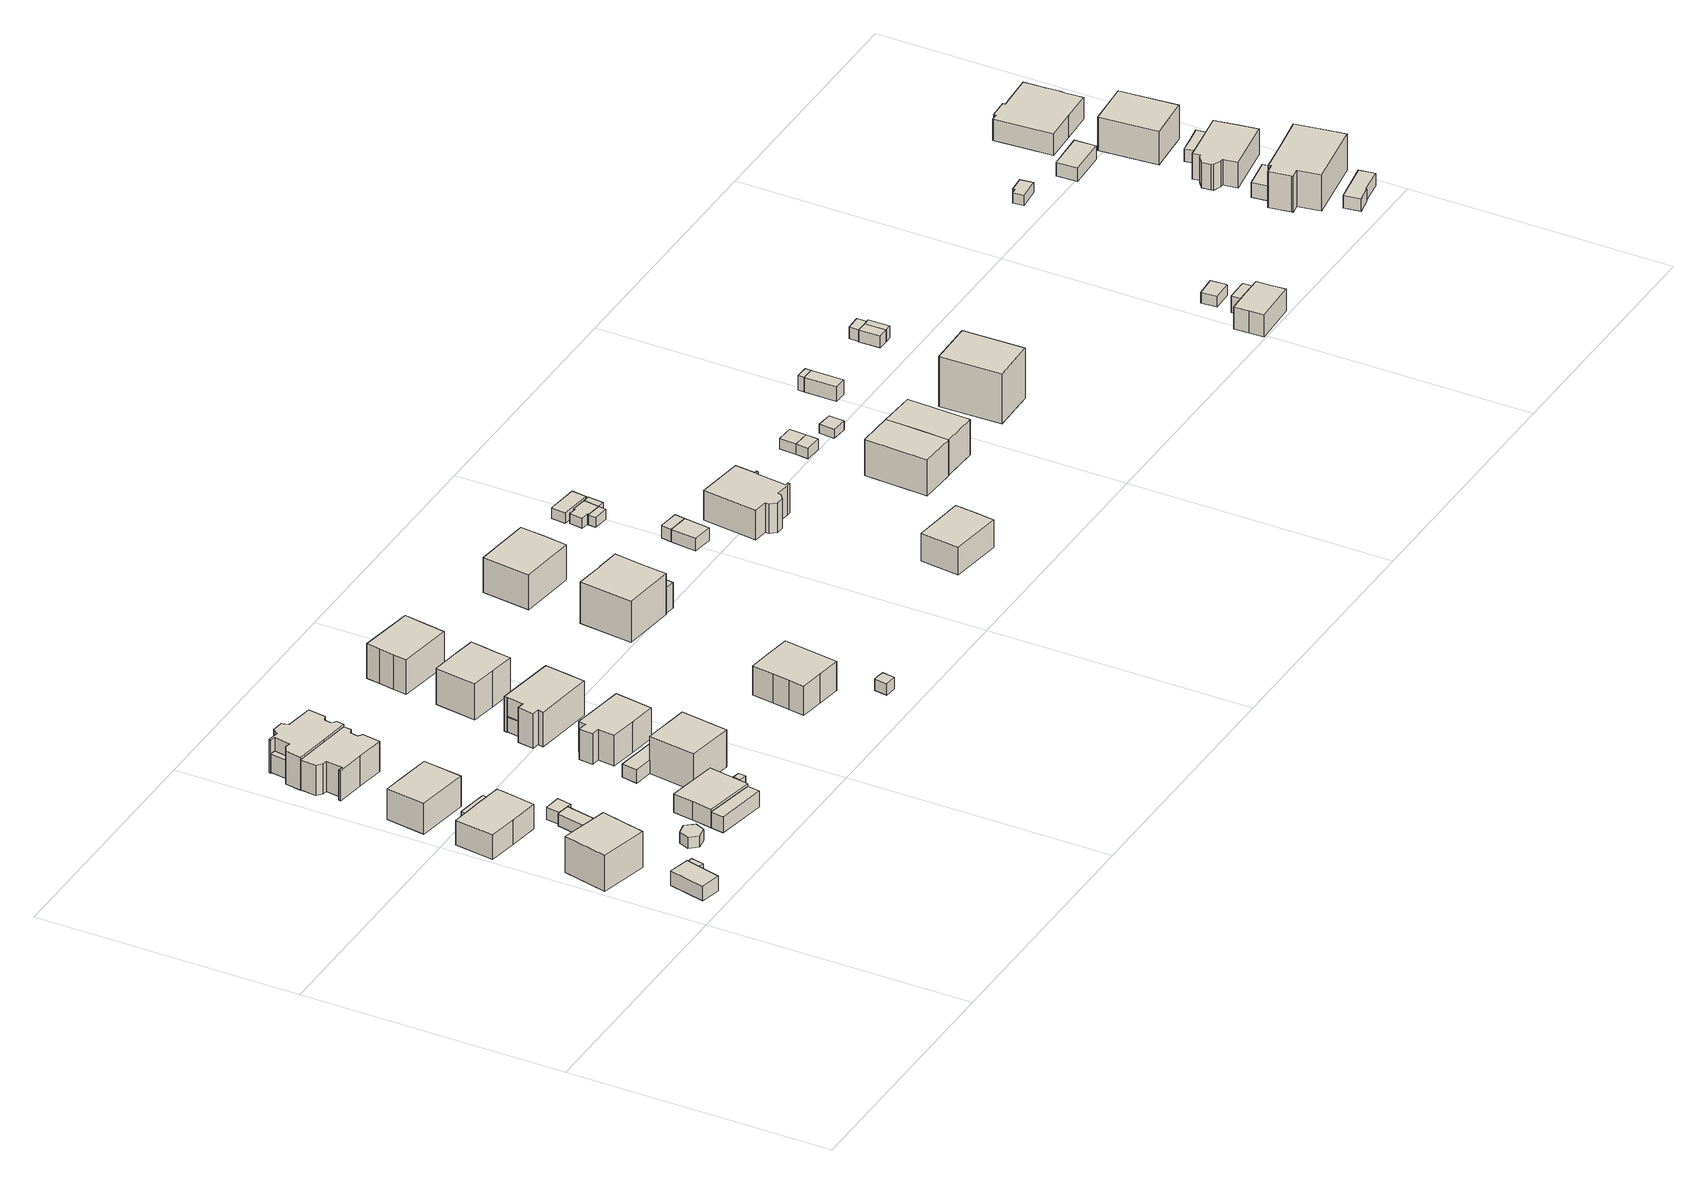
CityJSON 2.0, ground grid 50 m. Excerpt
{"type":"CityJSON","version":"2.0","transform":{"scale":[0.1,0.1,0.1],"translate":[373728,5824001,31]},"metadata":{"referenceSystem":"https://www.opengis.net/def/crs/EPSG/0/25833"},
"CityObjects":{
"building1":{"type":"Building","attributes":{"Gemeindeschluessel":"11000005","BezugspunktDach":"2200","function":"31001_2463","measuredHeight":2.89,"storeysAboveGround":1},"address":[{"country":"Germany","locality":"Berlin","thoroughfareNumber":"20 (1)","thoroughfareName":"Albrechtshofer Weg"}],"geometry":[{"type":"Solid","lod":"1","boundaries":[[[[0,1,2,3,4]],[[5,6,7,8,9]],[[5,9,4,3]],[[6,5,3,2]],[[7,6,2,1]],[[8,7,1,0]],[[9,8,0,4]]]]}]},
"building2":{"type":"Building","attributes":{"Gemeindeschluessel":"11000005","BezugspunktDach":"2200","function":"31001_1010","measuredHeight":8.36,"storeysAboveGround":1},"address":[{"country":"Germany","locality":"Berlin","thoroughfareNumber":"20A","thoroughfareName":"Albrechtshofer Weg"}],"geometry":[{"type":"Solid","lod":"1","boundaries":[[[[10,11,12,13,14]],[[15,16,17,18,19]],[[15,19,14,13]],[[16,15,13,12]],[[17,16,12,11]],[[18,17,11,10]],[[19,18,10,14]]]]}]},
"building3":{"type":"Building","attributes":{"Gemeindeschluessel":"11000005","BezugspunktDach":"2200","function":"31001_1000","measuredHeight":1.87,"storeysAboveGround":1},"address":[{"country":"Germany","locality":"Berlin","thoroughfareNumber":"13A (1)","thoroughfareName":"Luchweg"}],"geometry":[{"type":"Solid","lod":"1","boundaries":[[[[20,21,22,23]],[[24,25,26,27]],[[24,27,23,22]],[[25,24,22,21]],[[26,25,21,20]],[[27,26,20,23]]]]}]},
"building4":{"type":"Building","attributes":{"Gemeindeschluessel":"11000005","BezugspunktDach":"2200","function":"31001_1010","measuredHeight":6.49,"storeysAboveGround":1},"address":[{"country":"Germany","locality":"Berlin","thoroughfareNumber":"15A","thoroughfareName":"Luchweg"}],"geometry":[{"type":"Solid","lod":"1","boundaries":[[[[28,29,30,31,32,33,34,35,36]],[[37,38,39,40,41,42,43,44,45]],[[37,45,36,35]],[[38,37,35,34]],[[39,38,34,33]],[[40,39,33,32]],[[41,40,32,31]],[[42,41,31,30]],[[43,42,30,29]],[[44,43,29,28]],[[45,44,28,36]]]]}]},
"building5":{"type":"Building","attributes":{"Gemeindeschluessel":"11000005","BezugspunktDach":"2200","function":"51009_1611","measuredHeight":2.38,"storeysAboveGround":0},"address":[{"country":"Germany","locality":"Berlin"}],"geometry":[{"type":"Solid","lod":"1","boundaries":[[[[46,47,48,49,50]],[[51,52,53,54,55]],[[51,55,50,49]],[[52,51,49,48]],[[53,52,48,47]],[[54,53,47,46]],[[55,54,46,50]]]]}]},
"building6":{"type":"Building","attributes":{"Gemeindeschluessel":"11000005","BezugspunktDach":"2200","function":"31001_1000","measuredHeight":2.22,"storeysAboveGround":1},"address":[{"country":"Germany","locality":"Berlin","thoroughfareNumber":"13 (1)","thoroughfareName":"Luchweg"}],"geometry":[{"type":"Solid","lod":"1","boundaries":[[[[56,57,58,59,60,61]],[[62,63,64,65,66,67]],[[62,67,61,60]],[[63,62,60,59]],[[64,63,59,58]],[[65,64,58,57]],[[66,65,57,56]],[[67,66,56,61]]]]}]},
"building7":{"type":"Building","attributes":{"Gemeindeschluessel":"11000005","BezugspunktDach":"2200","function":"31001_1010","measuredHeight":8.93,"storeysAboveGround":1},"address":[{"country":"Germany","locality":"Berlin","thoroughfareNumber":"15B","thoroughfareName":"Luchweg"}],"geometry":[{"type":"Solid","lod":"1","boundaries":[[[[68,69,70,71,72]],[[73,74,75,76,77]],[[73,77,72,71]],[[74,73,71,70]],[[75,74,70,69]],[[76,75,69,68]],[[77,76,68,72]]]]}]},
"building8":{"type":"Building","attributes":{"Gemeindeschluessel":"11000005","BezugspunktDach":"2200","function":"31001_2463","measuredHeight":2.4,"storeysAboveGround":1},"address":[{"country":"Germany","locality":"Berlin","thoroughfareNumber":"15A (1)","thoroughfareName":"Luchweg"}],"geometry":[{"type":"Solid","lod":"1","boundaries":[[[[78,79,80,81]],[[82,83,40,38]],[[82,38,81,80]],[[83,82,80,79]],[[40,83,79,78]],[[38,40,78,81]]]]}]},
"building9":{"type":"Building","attributes":{"Gemeindeschluessel":"11000005","BezugspunktDach":"2200","function":"51009_1610","measuredHeight":3.19,"storeysAboveGround":0},"address":[{"country":"Germany","locality":"Berlin"}],"geometry":[{"type":"Solid","lod":"1","boundaries":[[[[84,85,86,87]],[[88,89,90,91]],[[88,91,87,86]],[[89,88,86,85]],[[90,89,85,84]],[[91,90,84,87]]]]}]},
"building10":{"type":"Building","attributes":{"Gemeindeschluessel":"11000005","BezugspunktDach":"2200","function":"31001_1000","measuredHeight":2.36,"storeysAboveGround":1},"address":[{"country":"Germany","locality":"Berlin","thoroughfareNumber":"15A (2)","thoroughfareName":"Luchweg"}],"geometry":[{"type":"Solid","lod":"1","boundaries":[[[[47,92,93,94,95,48]],[[96,97,98,99,53,52]],[[96,52,48,95]],[[97,96,95,94]],[[98,97,94,93]],[[99,98,93,92]],[[53,99,92,47]],[[52,53,47,48]]]]}]},
"building11":{"type":"Building","attributes":{"Gemeindeschluessel":"11000005","BezugspunktDach":"2200","function":"51009_1610","measuredHeight":3.75,"storeysAboveGround":0},"address":[{"country":"Germany","locality":"Berlin"}],"geometry":[{"type":"Solid","lod":"1","boundaries":[[[[100,101,102,103]],[[104,105,106,107]],[[104,107,103,102]],[[105,104,102,101]],[[106,105,101,100]],[[107,106,100,103]]]]}]},
"building12":{"type":"Building","attributes":{"Gemeindeschluessel":"11000005","BezugspunktDach":"2200","function":"31001_1010","measuredHeight":9.72,"storeysAboveGround":2},"address":[{"country":"Germany","locality":"Berlin","thoroughfareNumber":"17A","thoroughfareName":"Luchweg"}],"geometry":[{"type":"Solid","lod":"1","boundaries":[[[[108,109,110,111,112,113,114,115,116,117,118,119,120,121,122]],[[123,124,125,126,127,128,129,130,131,132,133,134,135,136,137]],[[123,137,122,121]],[[124,123,121,120]],[[125,124,120,119]],[[126,125,119,118]],[[127,126,118,117]],[[128,127,117,116]],[[129,128,116,115]],[[130,129,115,114]],[[131,130,114,113]],[[132,131,113,112]],[[133,132,112,111]],[[134,133,111,110]],[[135,134,110,109]],[[136,135,109,108]],[[137,136,108,122]]]]}]},
"building13":{"type":"Building","attributes":{"Gemeindeschluessel":"11000005","BezugspunktDach":"2200","function":"51009_1610","measuredHeight":3.16,"storeysAboveGround":0},"address":[{"country":"Germany","locality":"Berlin"}],"geometry":[{"type":"Solid","lod":"1","boundaries":[[[[138,139,140,141]],[[142,143,144,145]],[[142,145,141,140]],[[143,142,140,139]],[[144,143,139,138]],[[145,144,138,141]]]]}]},
"building14":{"type":"Building","attributes":{"Gemeindeschluessel":"11000005","BezugspunktDach":"2200","function":"31001_1010","measuredHeight":4.18,"storeysAboveGround":1},"address":[{"country":"Germany","locality":"Berlin","thoroughfareNumber":"13","thoroughfareName":"Luchweg"}],"geometry":[{"type":"Solid","lod":"1","boundaries":[[[[146,147,148,149,150,151,152,153]],[[154,155,156,157,158,159,143,142]],[[154,142,153,152]],[[155,154,152,151]],[[156,155,151,150]],[[157,156,150,149]],[[158,157,149,148]],[[159,158,148,147]],[[143,159,147,146]],[[142,143,146,153]]]]}]},
"building15":{"type":"Building","attributes":{"Gemeindeschluessel":"11000005","BezugspunktDach":"2200","function":"31001_1010","measuredHeight":10.22,"storeysAboveGround":2},"address":[{"country":"Germany","locality":"Berlin","thoroughfareNumber":"17B","thoroughfareName":"Luchweg"}],"geometry":[{"type":"Solid","lod":"1","boundaries":[[[[160,161,162,163,164,165,166,167,168,169,170,171,172,173,174,175,176,177,178]],[[179,180,181,182,183,184,185,186,187,188,189,190,191,192,193,194,195,196,197]],[[179,197,178,177]],[[180,179,177,176]],[[181,180,176,175]],[[182,181,175,174]],[[183,182,174,173]],[[184,183,173,172]],[[185,184,172,171]],[[186,185,171,170]],[[187,186,170,169]],[[188,187,169,168]],[[189,188,168,167]],[[190,189,167,166]],[[191,190,166,165]],[[192,191,165,164]],[[193,192,164,163]],[[194,193,163,162]],[[195,194,162,161]],[[196,195,161,160]],[[197,196,160,178]]]]}]},
"building16":{"type":"Building","attributes":{"Gemeindeschluessel":"11000005","BezugspunktDach":"2200","function":"51009_1610","measuredHeight":3.73,"storeysAboveGround":0},"address":[{"country":"Germany","locality":"Berlin"}],"geometry":[{"type":"Solid","lod":"1","boundaries":[[[[198,199,200,201]],[[202,203,204,205]],[[202,205,201,200]],[[203,202,200,199]],[[204,203,199,198]],[[205,204,198,201]]]]}]},
"building17":{"type":"Building","attributes":{"Gemeindeschluessel":"11000005","BezugspunktDach":"2200","function":"31001_2463","measuredHeight":2.55,"storeysAboveGround":1},"address":[{"country":"Germany","locality":"Berlin","thoroughfareNumber":"13B (1)","thoroughfareName":"Luchweg"}],"geometry":[{"type":"Solid","lod":"1","boundaries":[[[[206,207,208,209]],[[210,211,212,213]],[[210,213,209,208]],[[211,210,208,207]],[[212,211,207,206]],[[213,212,206,209]]]]}]},
"building18":{"type":"Building","attributes":{"Gemeindeschluessel":"11000005","BezugspunktDach":"2200","function":"31001_1010","measuredHeight":8.47,"storeysAboveGround":2},"address":[{"country":"Germany","locality":"Berlin","thoroughfareNumber":"13B","thoroughfareName":"Luchweg"}],"geometry":[{"type":"Solid","lod":"1","boundaries":[[[[214,215,216,217]],[[218,219,220,221]],[[218,221,217,216]],[[219,218,216,215]],[[220,219,215,214]],[[221,220,214,217]]]]}]},
"building19":{"type":"Building","attributes":{"Gemeindeschluessel":"11000005","BezugspunktDach":"2200","function":"31001_1010","measuredHeight":11.31,"storeysAboveGround":1},"address":[{"country":"Germany","locality":"Berlin","thoroughfareNumber":"15","thoroughfareName":"Luchweg"}],"geometry":[{"type":"Solid","lod":"1","boundaries":[[[[222,223,224,225,226,227,228,229,230,231]],[[232,233,234,235,236,237,238,239,240,241]],[[232,241,231,230]],[[233,232,230,229]],[[234,233,229,228]],[[235,234,228,227]],[[236,235,227,226]],[[237,236,226,225]],[[238,237,225,224]],[[239,238,224,223]],[[240,239,223,222]],[[241,240,222,231]]]]}]},
"building20":{"type":"Building","attributes":{"Gemeindeschluessel":"11000005","BezugspunktDach":"2200","function":"51009_1610","measuredHeight":3,"storeysAboveGround":0},"address":[{"country":"Germany","locality":"Berlin"}],"geometry":[{"type":"Solid","lod":"1","boundaries":[[[[242,243,244,245]],[[246,247,248,249]],[[246,249,245,244]],[[247,246,244,243]],[[248,247,243,242]],[[249,248,242,245]]]]}]},
"building21":{"type":"Building","attributes":{"Gemeindeschluessel":"11000005","BezugspunktDach":"2200","function":"31001_1010","measuredHeight":9.17,"storeysAboveGround":1},"address":[{"country":"Germany","locality":"Berlin","thoroughfareNumber":"15C","thoroughfareName":"Luchweg"}],"geometry":[{"type":"Solid","lod":"1","boundaries":[[[[250,251,252,253,254,255,256,257,258,259,260,261,262,263]],[[264,265,266,267,268,269,270,271,272,273,274,275,276,277]],[[264,277,263,262]],[[265,264,262,261]],[[266,265,261,260]],[[267,266,260,259]],[[268,267,259,258]],[[269,268,258,257]],[[270,269,257,256]],[[271,270,256,255]],[[272,271,255,254]],[[273,272,254,253]],[[274,273,253,252]],[[275,274,252,251]],[[276,275,251,250]],[[277,276,250,263]]]]}]},
"building22":{"type":"Building","attributes":{"Gemeindeschluessel":"11000005","BezugspunktDach":"2200","function":"31001_1010","measuredHeight":9.88,"storeysAboveGround":1},"address":[{"country":"Germany","locality":"Berlin","thoroughfareNumber":"17","thoroughfareName":"Luchweg"}],"geometry":[{"type":"Solid","lod":"1","boundaries":[[[[278,279,280,281,282,283,284,285,286]],[[287,288,289,290,291,292,293,294,295]],[[287,295,286,285]],[[288,287,285,284]],[[289,288,284,283]],[[290,289,283,282]],[[291,290,282,281]],[[292,291,281,280]],[[293,292,280,279]],[[294,293,279,278]],[[295,294,278,286]]]]}]},
"building23":{"type":"Building","attributes":{"Gemeindeschluessel":"11000005","BezugspunktDach":"2200","function":"31001_1010","measuredHeight":9.04,"storeysAboveGround":1},"address":[{"country":"Germany","locality":"Berlin","thoroughfareNumber":"17C","thoroughfareName":"Luchweg"}],"geometry":[{"type":"Solid","lod":"1","boundaries":[[[[296,297,298,299,300,301,302,303,304]],[[305,306,307,308,309,310,311,312,313]],[[305,313,304,303]],[[306,305,303,302]],[[307,306,302,301]],[[308,307,301,300]],[[309,308,300,299]],[[310,309,299,298]],[[311,310,298,297]],[[312,311,297,296]],[[313,312,296,304]]]]}]},
"building24":{"type":"Building","attributes":{"Gemeindeschluessel":"11000005","BezugspunktDach":"2200","function":"31001_1010","measuredHeight":7.1,"storeysAboveGround":1},"address":[{"country":"Germany","locality":"Berlin","thoroughfareNumber":"14A","thoroughfareName":"Luchweg"}],"geometry":[{"type":"Solid","lod":"1","boundaries":[[[[314,315,316,317,318,319,320,321]],[[322,323,324,325,326,327,328,329]],[[322,329,321,320]],[[323,322,320,319]],[[324,323,319,318]],[[325,324,318,317]],[[326,325,317,316]],[[327,326,316,315]],[[328,327,315,314]],[[329,328,314,321]]]]}]},
"building25":{"type":"Building","attributes":{"Gemeindeschluessel":"11000005","BezugspunktDach":"2200","function":"31001_1313","measuredHeight":2.28,"storeysAboveGround":1},"address":[{"country":"Germany","locality":"Berlin","thoroughfareNumber":"16 (2)","thoroughfareName":"Albrechtshofer Weg"}],"geometry":[{"type":"Solid","lod":"1","boundaries":[[[[330,331,332,333]],[[334,335,336,337]],[[334,337,333,332]],[[335,334,332,331]],[[336,335,331,330]],[[337,336,330,333]]]]}]},
"building26":{"type":"Building","attributes":{"Gemeindeschluessel":"11000005","function":"31001_1010"},"address":[{"country":"Germany","locality":"Berlin","thoroughfareNumber":"18","thoroughfareName":"Luchweg"}],"children":["building26-1","building26-2"]},
"building26-1":{"type":"BuildingPart","attributes":{"BezugspunktDach":"2200","measuredHeight":10.68,"storeysAboveGround":2},"parents":["building26"],"geometry":[{"type":"MultiSurface","lod":"1","boundaries":[[[338,339,340,341,342,343,344,345]],[[346,347,348,349,350,351,352,353]],[[346,353,345,344]],[[347,346,344,343]],[[348,347,343,342]],[[349,348,342,341]],[[350,349,341,340]],[[354,355,340,339]],[[352,351,339,338]],[[353,352,338,345]],[[351,350,355,354]]]}]},
"building26-2":{"type":"BuildingPart","attributes":{"BezugspunktDach":"2200","measuredHeight":5.1,"storeysAboveGround":2},"parents":["building26"],"geometry":[{"type":"MultiSurface","lod":"1","boundaries":[[[356,357,355,354]],[[358,359,360,361]],[[358,361,351,350]],[[359,358,355,357]],[[360,359,357,356]],[[361,360,356,354]],[[350,351,362,354,355]]]}]},
"building27":{"type":"Building","attributes":{"Gemeindeschluessel":"11000005","BezugspunktDach":"2200","function":"31001_1010","measuredHeight":7.96,"storeysAboveGround":1},"address":[{"country":"Germany","locality":"Berlin","thoroughfareNumber":"20","thoroughfareName":"Luchweg"}],"geometry":[{"type":"Solid","lod":"1","boundaries":[[[[363,364,365,366,367]],[[368,369,370,371,372]],[[368,372,367,366]],[[369,368,366,365]],[[370,369,365,364]],[[371,370,364,363]],[[372,371,363,367]]]]}]},
"building28":{"type":"Building","attributes":{"Gemeindeschluessel":"11000005","BezugspunktDach":"2200","function":"51009_1610","measuredHeight":2.44,"storeysAboveGround":0},"address":[{"country":"Germany","locality":"Berlin"}],"geometry":[{"type":"Solid","lod":"1","boundaries":[[[[373,374,375,376]],[[377,378,379,380]],[[377,380,376,375]],[[378,377,375,374]],[[379,378,374,373]],[[380,379,373,376]]]]}]},
"building29":{"type":"Building","attributes":{"Gemeindeschluessel":"11000005","BezugspunktDach":"2200","function":"31001_1313","measuredHeight":2.43,"storeysAboveGround":1},"address":[{"country":"Germany","locality":"Berlin","thoroughfareNumber":"18A (1)","thoroughfareName":"Luchweg"}],"geometry":[{"type":"Solid","lod":"1","boundaries":[[[[374,381,382,375]],[[383,384,378,377]],[[383,377,375,382]],[[384,383,382,381]],[[378,384,381,374]],[[377,378,374,375]]]]}]},
"building30":{"type":"Building","attributes":{"Gemeindeschluessel":"11000005","BezugspunktDach":"2200","function":"51009_1610","measuredHeight":2.01,"storeysAboveGround":0},"address":[{"country":"Germany","locality":"Berlin"}],"geometry":[{"type":"Solid","lod":"1","boundaries":[[[[385,386,387,388]],[[389,390,391,392]],[[389,392,388,387]],[[390,389,387,386]],[[391,390,386,385]],[[392,391,385,388]]]]}]},
"building31":{"type":"Building","attributes":{"Gemeindeschluessel":"11000005","BezugspunktDach":"2200","function":"31001_1313","measuredHeight":2.03,"storeysAboveGround":1},"address":[{"country":"Germany","locality":"Berlin","thoroughfareNumber":"20 (1)","thoroughfareName":"Luchweg"}],"geometry":[{"type":"Solid","lod":"1","boundaries":[[[[393,387,386,394,395,396,397,398]],[[399,400,401,402,390,389,403,404]],[[399,404,398,397]],[[400,399,397,396]],[[401,400,396,395]],[[402,401,395,394]],[[390,402,394,386]],[[389,390,386,387]],[[403,389,387,393]],[[404,403,393,398]]]]}]},
"building32":{"type":"Building","attributes":{"Gemeindeschluessel":"11000005","BezugspunktDach":"2200","function":"31001_1010","measuredHeight":6.73,"storeysAboveGround":1},"address":[{"country":"Germany","locality":"Berlin","thoroughfareNumber":"14A","thoroughfareName":"Albrechtshofer Weg"}],"geometry":[{"type":"Solid","lod":"1","boundaries":[[[[405,406,407,408,409]],[[410,411,412,413,414]],[[410,414,409,408]],[[411,410,408,407]],[[412,411,407,406]],[[413,412,406,405]],[[414,413,405,409]]]]}]},
"building33":{"type":"Building","attributes":{"Gemeindeschluessel":"11000005","BezugspunktDach":"2200","function":"51009_1611","measuredHeight":2.08,"storeysAboveGround":0},"address":[{"country":"Germany","locality":"Berlin"}],"geometry":[{"type":"Solid","lod":"1","boundaries":[[[[415,416,417,418]],[[419,420,421,422]],[[419,422,418,417]],[[420,419,417,416]],[[421,420,416,415]],[[422,421,415,418]]]]}]},
"building34":{"type":"Building","attributes":{"Gemeindeschluessel":"11000005","BezugspunktDach":"2200","function":"51009_1610","measuredHeight":2.04,"storeysAboveGround":0},"address":[{"country":"Germany","locality":"Berlin"}],"geometry":[{"type":"Solid","lod":"1","boundaries":[[[[423,424,394,386]],[[402,425,426,390]],[[402,390,386,394]],[[425,402,394,424]],[[426,425,424,423]],[[390,426,423,386]]]]}]},
"building35":{"type":"Building","attributes":{"Gemeindeschluessel":"11000005","BezugspunktDach":"2200","function":"31001_1010","measuredHeight":8.54,"storeysAboveGround":1},"address":[{"country":"Germany","locality":"Berlin","thoroughfareNumber":"18A","thoroughfareName":"Luchweg"}],"geometry":[{"type":"Solid","lod":"1","boundaries":[[[[427,428,429,430,431,432,433,434,435,436,437,438,439,440,441,442,443]],[[444,445,446,447,448,449,450,451,452,453,454,455,456,457,458,459,460]],[[444,460,443,442]],[[445,444,442,441]],[[446,445,441,440]],[[447,446,440,439]],[[448,447,439,438]],[[449,448,438,437]],[[450,449,437,436]],[[451,450,436,435]],[[452,451,435,434]],[[453,452,434,433]],[[454,453,433,432]],[[455,454,432,431]],[[456,455,431,430]],[[457,456,430,429]],[[458,457,429,428]],[[459,458,428,427]],[[460,459,427,443]]]]}]},
"building36":{"type":"Building","attributes":{"Gemeindeschluessel":"11000005","BezugspunktDach":"2200","function":"31001_1010","measuredHeight":8.53,"storeysAboveGround":1},"address":[{"country":"Germany","locality":"Berlin","thoroughfareNumber":"12B","thoroughfareName":"Albrechtshofer Weg"}],"geometry":[{"type":"Solid","lod":"1","boundaries":[[[[461,462,463,464,465]],[[466,467,468,469,470]],[[466,470,465,464]],[[467,466,464,463]],[[468,467,463,462]],[[469,468,462,461]],[[470,469,461,465]]]]}]},
"building37":{"type":"Building","attributes":{"Gemeindeschluessel":"11000005","BezugspunktDach":"2200","function":"51009_1610","measuredHeight":2.1,"storeysAboveGround":0},"address":[{"country":"Germany","locality":"Berlin"}],"geometry":[{"type":"Solid","lod":"1","boundaries":[[[[471,472,473,474]],[[475,476,477,478]],[[475,478,474,473]],[[476,475,473,472]],[[477,476,472,471]],[[478,477,471,474]]]]}]},
"building38":{"type":"Building","attributes":{"Gemeindeschluessel":"11000005","BezugspunktDach":"2200","function":"31001_1313","measuredHeight":2.07,"storeysAboveGround":1},"address":[{"country":"Germany","locality":"Berlin","thoroughfareNumber":"12B (1)","thoroughfareName":"Albrechtshofer Weg"}],"geometry":[{"type":"Solid","lod":"1","boundaries":[[[[472,479,480,473]],[[481,482,476,475]],[[481,475,473,480]],[[482,481,480,479]],[[476,482,479,472]],[[475,476,472,473]]]]}]},
"building39":{"type":"Building","attributes":{"Gemeindeschluessel":"11000005","BezugspunktDach":"2200","function":"31001_1010","measuredHeight":8.49,"storeysAboveGround":1},"address":[{"country":"Germany","locality":"Berlin","thoroughfareNumber":"12A","thoroughfareName":"Albrechtshofer Weg"}],"geometry":[{"type":"Solid","lod":"1","boundaries":[[[[483,484,463,461]],[[485,486,487,488]],[[485,488,461,463]],[[486,485,463,484]],[[487,486,484,483]],[[488,487,483,461]]]]}]},
"building40":{"type":"Building","attributes":{"Gemeindeschluessel":"11000005","BezugspunktDach":"2200","function":"31001_1313","measuredHeight":1.75,"storeysAboveGround":1},"address":[{"country":"Germany","locality":"Berlin","thoroughfareNumber":"12A (1)","thoroughfareName":"Albrechtshofer Weg"}],"geometry":[{"type":"Solid","lod":"1","boundaries":[[[[489,490,491,492]],[[493,494,495,496]],[[493,496,492,491]],[[494,493,491,490]],[[495,494,490,489]],[[496,495,489,492]]]]}]},
"building41":{"type":"Building","attributes":{"Gemeindeschluessel":"11000005","BezugspunktDach":"2200","function":"31001_1313","measuredHeight":2.93,"storeysAboveGround":1},"address":[{"country":"Germany","locality":"Berlin","thoroughfareNumber":"10A (1)","thoroughfareName":"Albrechtshofer Weg"}],"geometry":[{"type":"Solid","lod":"1","boundaries":[[[[497,498,499,500]],[[501,502,503,504]],[[501,504,500,499]],[[502,501,499,498]],[[503,502,498,497]],[[504,503,497,500]]]]}]},
"building42":{"type":"Building","attributes":{"Gemeindeschluessel":"11000005","BezugspunktDach":"2200","function":"51009_1610","measuredHeight":2.94,"storeysAboveGround":0},"address":[{"country":"Germany","locality":"Berlin"}],"geometry":[{"type":"Solid","lod":"1","boundaries":[[[[498,505,506,499]],[[507,508,502,501]],[[507,501,499,506]],[[508,507,506,505]],[[502,508,505,498]],[[501,502,498,499]]]]}]},
"building43":{"type":"Building","attributes":{"Gemeindeschluessel":"11000005","BezugspunktDach":"2200","function":"31001_1010","measuredHeight":10.82,"storeysAboveGround":2},"address":[{"country":"Germany","locality":"Berlin","thoroughfareNumber":"10A","thoroughfareName":"Albrechtshofer Weg"}],"geometry":[{"type":"Solid","lod":"1","boundaries":[[[[509,510,511,512]],[[513,514,515,516]],[[513,516,512,511]],[[514,513,511,510]],[[515,514,510,509]],[[516,515,509,512]]]]}]},
"building44":{"type":"Building","attributes":{"Gemeindeschluessel":"11000005","BezugspunktDach":"2200","function":"31001_1313","measuredHeight":2.4,"storeysAboveGround":1},"address":[{"country":"Germany","locality":"Berlin","thoroughfareNumber":"10A (2)","thoroughfareName":"Albrechtshofer Weg"}],"geometry":[{"type":"Solid","lod":"1","boundaries":[[[[517,518,519,520]],[[521,522,523,524]],[[521,524,520,519]],[[522,521,519,518]],[[523,522,518,517]],[[524,523,517,520]]]]}]},
"building45":{"type":"Building","attributes":{"Gemeindeschluessel":"11000005","BezugspunktDach":"2200","function":"51009_1610","measuredHeight":2.3,"storeysAboveGround":0},"address":[{"country":"Germany","locality":"Berlin"}],"geometry":[{"type":"Solid","lod":"1","boundaries":[[[[520,519,525,526,527]],[[528,529,530,531,532]],[[528,532,527,526]],[[529,528,526,525]],[[530,529,525,519]],[[531,530,519,520]],[[532,531,520,527]]]]}]},
"building46":{"type":"Building","attributes":{"Gemeindeschluessel":"11000005","BezugspunktDach":"2200","function":"51009_1610","measuredHeight":2.38,"storeysAboveGround":0},"address":[{"country":"Germany","locality":"Berlin"}],"geometry":[{"type":"Solid","lod":"1","boundaries":[[[[518,533,534,525,519]],[[535,536,537,522,521]],[[535,521,519,525]],[[536,535,525,534]],[[537,536,534,533]],[[522,537,533,518]],[[521,522,518,519]]]]}]},
"building47":{"type":"Building","attributes":{"Gemeindeschluessel":"11000005","BezugspunktDach":"2200","function":"31001_2463","measuredHeight":5.38,"storeysAboveGround":1},"address":[{"country":"Germany","locality":"Berlin","thoroughfareNumber":"6 (1)","thoroughfareName":"Albrechtshofer Weg"}],"geometry":[{"type":"Solid","lod":"1","boundaries":[[[[538,539,540,541,542,543,544]],[[545,546,547,548,549,550,551]],[[545,551,544,543]],[[546,545,543,542]],[[547,546,542,541]],[[548,547,541,540]],[[549,548,540,539]],[[550,549,539,538]],[[551,550,538,544]]]]}]},
"building48":{"type":"Building","attributes":{"Gemeindeschluessel":"11000005","BezugspunktDach":"2200","function":"31001_1000","measuredHeight":3.74,"storeysAboveGround":1},"address":[{"country":"Germany","locality":"Berlin","thoroughfareNumber":"6 (2)","thoroughfareName":"Albrechtshofer Weg"}],"geometry":[{"type":"Solid","lod":"1","boundaries":[[[[552,553,554,555]],[[556,546,545,557]],[[556,557,555,554]],[[546,556,554,553]],[[545,546,553,552]],[[557,545,552,555]]]]}]},
"building49":{"type":"Building","attributes":{"Gemeindeschluessel":"11000005","BezugspunktDach":"2200","function":"31001_1000","measuredHeight":2.15,"storeysAboveGround":1},"address":[{"country":"Germany","locality":"Berlin","thoroughfareNumber":"6 (3)","thoroughfareName":"Albrechtshofer Weg"}],"geometry":[{"type":"Solid","lod":"1","boundaries":[[[[558,559,560,561,562]],[[563,564,565,566,567]],[[563,567,562,561]],[[564,563,561,560]],[[565,564,560,559]],[[566,565,559,558]],[[567,566,558,562]]]]}]},
"building50":{"type":"Building","attributes":{"Gemeindeschluessel":"11000005","BezugspunktDach":"2200","function":"31001_1313","measuredHeight":2.1,"storeysAboveGround":1},"address":[{"country":"Germany","locality":"Berlin","thoroughfareNumber":"125 (1)","thoroughfareName":"Finkenkruger Weg"}],"geometry":[{"type":"Solid","lod":"1","boundaries":[[[[568,569,570,571,572,573]],[[574,575,576,577,578,579]],[[574,579,573,572]],[[575,574,572,571]],[[576,575,571,570]],[[577,576,570,569]],[[578,577,569,568]],[[579,578,568,573]]]]}]},
"building51":{"type":"Building","attributes":{"Gemeindeschluessel":"11000005","BezugspunktDach":"2200","function":"31001_2463","measuredHeight":3.05,"storeysAboveGround":1},"address":[{"country":"Germany","locality":"Berlin","thoroughfareNumber":"121 (1)","thoroughfareName":"Finkenkruger Weg"}],"geometry":[{"type":"Solid","lod":"1","boundaries":[[[[580,581,582,583]],[[584,585,586,587]],[[584,587,583,582]],[[585,584,582,581]],[[586,585,581,580]],[[587,586,580,583]]]]}]},
"building52":{"type":"Building","attributes":{"Gemeindeschluessel":"11000005","BezugspunktDach":"2200","function":"31001_2463","measuredHeight":2.73,"storeysAboveGround":1},"address":[{"country":"Germany","locality":"Berlin","thoroughfareNumber":"123 (1)","thoroughfareName":"Finkenkruger Weg"}],"geometry":[{"type":"Solid","lod":"1","boundaries":[[[[588,589,590,591]],[[592,593,594,595]],[[592,595,591,590]],[[593,592,590,589]],[[594,593,589,588]],[[595,594,588,591]]]]}]},
"building53":{"type":"Building","attributes":{"Gemeindeschluessel":"11000005","BezugspunktDach":"2200","function":"31001_2463","measuredHeight":2.5,"storeysAboveGround":1},"address":[{"country":"Germany","locality":"Berlin","thoroughfareNumber":"119A (1)","thoroughfareName":"Finkenkruger Weg"}],"geometry":[{"type":"Solid","lod":"1","boundaries":[[[[596,597,598,599,600,601]],[[602,603,604,605,606,607]],[[602,607,601,600]],[[603,602,600,599]],[[604,603,599,598]],[[605,604,598,597]],[[606,605,597,596]],[[607,606,596,601]]]]}]},
"building54":{"type":"Building","attributes":{"Gemeindeschluessel":"11000005","BezugspunktDach":"2200","function":"31001_1010","measuredHeight":9.11,"storeysAboveGround":1},"address":[{"country":"Germany","locality":"Berlin","thoroughfareNumber":"121","thoroughfareName":"Finkenkruger Weg"}],"geometry":[{"type":"Solid","lod":"1","boundaries":[[[[608,609,610,611,612,613,614,615,616,617,618]],[[619,620,621,622,623,624,625,626,627,628,629]],[[619,629,618,617]],[[620,619,617,616]],[[621,620,616,615]],[[622,621,615,614]],[[623,622,614,613]],[[624,623,613,612]],[[625,624,612,611]],[[626,625,611,610]],[[627,626,610,609]],[[628,627,609,608]],[[629,628,608,618]]]]}]},
"building55":{"type":"Building","attributes":{"Gemeindeschluessel":"11000005","BezugspunktDach":"2200","function":"31001_1010","measuredHeight":6.59,"storeysAboveGround":1},"address":[{"country":"Germany","locality":"Berlin","thoroughfareNumber":"121A","thoroughfareName":"Finkenkruger Weg"}],"geometry":[{"type":"Solid","lod":"1","boundaries":[[[[630,631,632,633,634,635,636,637,638,639,640,641,642]],[[643,644,645,646,647,648,649,650,651,652,653,654,655]],[[643,655,642,641]],[[644,643,641,640]],[[645,644,640,639]],[[646,645,639,638]],[[647,646,638,637]],[[648,647,637,636]],[[649,648,636,635]],[[650,649,635,634]],[[651,650,634,633]],[[652,651,633,632]],[[653,652,632,631]],[[654,653,631,630]],[[655,654,630,642]]]]}]},
"building56":{"type":"Building","attributes":{"Gemeindeschluessel":"11000005","BezugspunktDach":"2200","function":"31001_2463","measuredHeight":2.85,"storeysAboveGround":1},"address":[{"country":"Germany","locality":"Berlin","thoroughfareNumber":"121A (1)","thoroughfareName":"Finkenkruger Weg"}],"geometry":[{"type":"Solid","lod":"1","boundaries":[[[[656,657,658,659,660,661]],[[662,663,647,664,646,665]],[[662,665,661,660]],[[663,662,660,659]],[[647,663,659,658]],[[664,647,658,657]],[[646,664,657,656]],[[665,646,656,661]]]]}]},
"building57":{"type":"Building","attributes":{"Gemeindeschluessel":"11000005","BezugspunktDach":"2200","function":"31001_1010","measuredHeight":8.07,"storeysAboveGround":1},"address":[{"country":"Germany","locality":"Berlin","thoroughfareNumber":"123","thoroughfareName":"Finkenkruger Weg"}],"geometry":[{"type":"Solid","lod":"1","boundaries":[[[[666,667,668,669]],[[670,671,672,673]],[[670,673,669,668]],[[671,670,668,667]],[[672,671,667,666]],[[673,672,666,669]]]]}]},
"building58":{"type":"Building","attributes":{"Gemeindeschluessel":"11000005","BezugspunktDach":"2200","function":"31001_1010","measuredHeight":5.49,"storeysAboveGround":1},"address":[{"country":"Germany","locality":"Berlin","thoroughfareNumber":"125","thoroughfareName":"Finkenkruger Weg"}],"geometry":[{"type":"Solid","lod":"1","boundaries":[[[[674,675,676,677,678,679,680,681,682,683,684,685,686,687,688,689]],[[690,691,692,693,694,695,696,697,698,699,700,701,702,703,704,705]],[[690,705,689,688]],[[691,690,688,687]],[[692,691,687,686]],[[693,692,686,685]],[[694,693,685,684]],[[695,694,684,683]],[[696,695,683,682]],[[697,696,682,681]],[[698,697,681,680]],[[699,698,680,679]],[[700,699,679,678]],[[701,700,678,677]],[[702,701,677,676]],[[703,702,676,675]],[[704,703,675,674]],[[705,704,674,689]]]]}]},
"building59":{"type":"Building","attributes":{"Gemeindeschluessel":"11000005","BezugspunktDach":"2200","function":"51009_1610","measuredHeight":2.85,"storeysAboveGround":0},"address":[{"country":"Germany","locality":"Berlin"}],"geometry":[{"type":"Solid","lod":"1","boundaries":[[[[706,707,708,709,710,711,712,713]],[[714,715,716,717,718,719,720,721]],[[714,721,713,712]],[[715,714,712,711]],[[716,715,711,710]],[[717,716,710,709]],[[718,717,709,708]],[[719,718,708,707]],[[720,719,707,706]],[[721,720,706,713]]]]}]}
},
"vertices":[
[90,24,44],[102,72,44],[107,92,44],[67,102,44],[51,33,44],[67,102,15],[107,92,15],[102,72,15],[90,24,15],[51,33,15],
[94,168,86],[104,211,86],[114,253,86],[21,276,86],[1,191,86],[21,276,14],[114,253,14],[104,211,14],[94,168,14],[1,191,14],
[119,68,38],[124,92,38],[107,95,38],[102,72,38],[107,95,20],[124,92,20],[119,68,20],[102,72,20],
[57,392,62],[114,384,62],[125,452,62],[125,455,62],[126,459,62],[69,468,62],[66,468,62],[11,476,62],[0,401,62],[11,476,13],[66,468,13],[69,468,13],[126,459,13],[125,455,13],[125,452,13],[114,384,13],[57,392,13],[0,401,13],
[144,252,40],[163,346,40],[141,350,40],[137,350,40],[118,257,40],[137,350,16],[141,350,16],[163,346,16],[144,252,16],[118,257,16],
[191,112,38],[211,115,38],[219,134,38],[206,151,38],[185,147,38],[177,128,38],[185,147,16],[206,151,16],[219,134,16],[211,115,16],[191,112,16],[177,128,16],
[115,521,75],[126,596,75],[75,604,75],[24,612,75],[13,537,75],[24,612,14],[75,604,14],[126,596,14],[115,521,14],[13,537,14],
[126,459,38],[130,488,38],[71,497,38],[66,468,38],[71,497,13],[130,488,13],
[131,417,45],[136,445,45],[124,447,45],[120,418,45],[124,447,13],[136,445,13],[131,417,13],[120,418,13],
[166,346,40],[172,345,40],[177,372,40],[145,376,40],[145,376,16],[177,372,16],[172,345,16],[166,346,16],
[68,818,48],[73,849,48],[63,851,48],[58,820,48],[63,851,11],[73,849,11],[68,818,11],[58,820,11],
[47,744,70],[56,743,70],[52,711,70],[43,713,70],[42,709,70],[97,701,70],[151,693,70],[156,727,70],[148,733,70],[151,747,70],[160,751,70],[162,766,70],[107,774,70],[41,783,70],[37,753,70],[41,783,10],[107,774,10],[162,766,10],[160,751,10],[151,747,10],[148,733,10],[156,727,10],[151,693,10],[97,701,10],[42,709,10],[43,713,10],[52,711,10],[56,743,10],[47,744,10],[37,753,10],
[342,80,49],[345,103,49],[249,121,49],[245,97,49],[249,121,17],[345,103,17],[342,80,17],[245,97,17],
[345,103,54],[348,119,54],[350,133,54],[352,142,54],[358,181,54],[261,198,54],[255,159,54],[249,121,54],[255,159,17],[261,198,17],[358,181,17],[352,142,17],[350,133,17],[348,119,17],
[107,774,75],[162,766,75],[164,780,75],[156,787,75],[158,800,75],[168,804,75],[173,838,75],[119,846,75],[119,847,75],[115,859,75],[94,862,75],[86,851,75],[64,855,75],[63,851,75],[73,849,75],[68,818,75],[58,820,75],[46,814,75],[41,783,75],[46,814,9],[58,820,9],[68,818,9],[73,849,9],[63,851,9],[64,855,9],[86,851,9],[94,862,9],[115,859,9],[119,847,9],[119,846,9],[173,838,9],[168,804,9],[158,800,9],[156,787,9],[164,780,9],[162,766,9],[107,774,9],[41,783,9],
[363,117,55],[364,131,55],[350,133,55],[348,119,55],[350,133,18],[364,131,18],[363,117,18],[348,119,18],
[400,281,42],[405,310,42],[316,324,42],[311,294,42],[316,324,16],[405,310,16],[400,281,16],[311,294,16],
[424,185,90],[437,275,90],[347,289,90],[334,199,90],[347,289,16],[437,275,16],[424,185,16],[334,199,16],
[343,383,77],[339,351,77],[390,343,77],[441,335,77],[452,407,77],[401,415,77],[349,423,77],[347,409,77],[330,412,77],[326,385,77],[330,412,16],[347,409,16],[349,423,16],[401,415,16],[452,407,16],[441,335,16],[390,343,16],[339,351,16],[343,383,16],[326,385,16],
[346,526,44],[351,558,44],[350,558,44],[345,526,44],[350,558,14],[351,558,14],[346,526,14],[345,526,14],
[341,495,82],[339,485,82],[454,468,82],[457,489,82],[459,503,82],[462,524,82],[465,546,82],[351,564,82],[350,558,82],[351,558,82],[346,526,82],[345,526,82],[332,528,82],[327,497,82],[332,528,13],[345,526,13],[346,526,13],[351,558,13],[350,558,13],[351,564,13],[465,546,13],[462,524,13],[459,503,13],[457,489,13],[454,468,13],[339,485,13],[341,495,13],[327,497,13],
[408,616,83],[457,609,83],[462,646,83],[464,654,83],[464,658,83],[469,688,83],[421,696,83],[372,703,83],[360,624,83],[372,703,11],[421,696,11],[469,688,11],[464,658,11],[464,654,11],[462,646,11],[457,609,11],[408,616,11],[360,624,11],
[486,748,75],[488,764,75],[489,766,75],[492,788,75],[499,828,75],[394,845,75],[390,819,75],[385,790,75],[381,764,75],[385,790,6],[390,819,6],[394,845,6],[499,828,6],[492,788,6],[489,766,6],[488,764,6],[486,748,6],[381,764,6],
[668,137,73],[714,131,73],[729,235,73],[683,242,73],[637,248,73],[631,206,73],[626,174,73],[622,144,73],[626,174,15],[631,206,15],[637,248,15],[683,242,15],[729,235,15],[714,131,15],[668,137,15],[622,144,15],
[763,48,38],[766,72,38],[744,75,38],[740,50,38],[744,75,15],[766,72,15],[763,48,15],[740,50,15],
[789,491,93],[789,494,93],[794,540,93],[801,593,93],[757,598,93],[753,598,93],[699,605,93],[687,503,93],[699,605,11],[753,598,11],[757,598,11],[801,593,11],[794,540,11],[789,494,11],[789,491,11],[687,503,11],[789,494,60],[794,540,60],
[814,491,60],[820,537,60],[794,540,9],[820,537,9],[814,491,9],[789,494,9],[789,494,13],
[805,687,80],[811,732,80],[816,778,80],[707,791,80],[696,700,80],[707,791,10],[816,778,10],[811,732,10],[805,687,10],[696,700,10],
[1019,531,36],[1025,580,36],[986,585,36],[980,536,36],[986,585,11],[1025,580,11],[1019,531,11],[980,536,11],
[1028,600,36],[989,605,36],[989,605,11],[1028,600,11],
[999,715,28],[1001,729,28],[971,733,28],[970,719,28],[971,733,8],[1001,729,8],[999,715,8],[970,719,8],
[972,735,28],[1005,759,28],[975,763,28],[975,760,28],[960,762,28],[957,737,28],[960,762,8],[975,760,8],[975,763,8],[1005,759,8],[972,735,8],[957,737,8],
[1217,101,69],[1222,139,69],[1226,177,69],[1125,189,69],[1116,114,69],[1125,189,14],[1226,177,14],[1222,139,14],[1217,101,14],[1116,114,14],
[1018,762,28],[1021,790,28],[961,797,28],[958,770,28],[961,797,7],[1021,790,7],[1018,762,7],[958,770,7],
[1015,728,28],[1018,758,28],[1018,758,8],[1015,728,8],
[1084,460,70],[1084,453,70],[1093,441,70],[1107,440,70],[1118,449,70],[1119,455,70],[1148,452,70],[1154,451,70],[1154,454,70],[1148,455,70],[1155,515,70],[1161,514,70],[1162,517,70],[1156,518,70],[1160,556,70],[1069,568,70],[1056,463,70],[1069,568,11],[1160,556,11],[1156,518,11],[1162,517,11],[1161,514,11],[1155,515,11],[1148,455,11],[1154,454,11],[1154,451,11],[1148,452,11],[1119,455,11],[1118,449,11],[1107,440,11],[1093,441,11],[1084,453,11],[1084,460,11],[1056,463,11],
[1375,269,84],[1378,329,84],[1381,390,84],[1311,393,84],[1305,272,84],[1311,393,12],[1381,390,12],[1378,329,12],[1375,269,12],[1305,272,12],
[1345,498,32],[1347,522,32],[1315,524,32],[1313,500,32],[1315,524,11],[1347,522,11],[1345,498,11],[1313,500,11],
[1349,554,32],[1317,556,32],[1317,556,11],[1349,554,11],
[1446,266,84],[1451,386,84],[1381,390,13],[1451,386,13],[1446,266,13],[1375,269,13],
[1416,487,30],[1418,516,30],[1388,519,30],[1386,490,30],[1388,519,12],[1418,516,12],[1416,487,12],[1386,490,12],
[1513,539,39],[1513,600,39],[1489,600,39],[1488,539,39],[1489,600,10],[1513,600,10],[1513,539,10],[1488,539,10],
[1513,611,39],[1489,612,39],[1489,612,10],[1513,611,10],
[1560,266,108],[1646,268,108],[1644,385,108],[1557,383,108],[1644,385,8],[1646,268,8],[1560,266,8],[1557,383,8],
[1665,550,34],[1685,550,34],[1685,590,34],[1664,590,34],[1685,590,10],[1685,550,10],[1665,550,10],[1664,590,10],
[1693,590,34],[1693,609,34],[1664,608,34],[1693,609,11],[1693,590,11],[1685,590,11],[1664,590,11],[1664,608,11],
[1699,550,34],[1698,590,34],[1693,590,10],[1698,590,10],[1699,550,10],
[1989,28,55],[1990,0,55],[2076,4,55],[2074,32,55],[2073,59,55],[2031,58,55],[1988,56,55],[2031,58,11],[2073,59,11],[2074,32,11],[2076,4,11],[1990,0,11],[1989,28,11],[1988,56,11],
[2031,58,44],[2073,59,44],[2072,84,44],[2030,83,44],[2072,84,11],[2030,83,11],
[2032,110,33],[2071,112,33],[2071,118,33],[2069,143,33],[2030,140,33],[2069,143,12],[2071,118,12],[2071,112,12],[2032,110,12],[2030,140,12],
[2153,537,31],[2195,541,31],[2192,566,31],[2162,563,31],[2162,559,31],[2151,558,31],[2162,559,11],[2162,563,11],[2192,566,11],[2195,541,11],[2153,537,11],[2151,558,11],
[2354,184,42],[2411,193,42],[2406,223,42],[2350,214,42],[2406,223,12],[2411,193,12],[2354,184,12],[2350,214,12],
[2259,492,38],[2332,496,38],[2330,536,38],[2257,532,38],[2330,536,11],[2332,496,11],[2259,492,11],[2257,532,11],
[2398,33,37],[2428,38,37],[2428,40,37],[2477,47,37],[2472,77,37],[2393,64,37],[2472,77,12],[2477,47,12],[2428,40,12],[2428,38,12],[2398,33,12],[2393,64,12],
[2344,135,83],[2344,132,83],[2362,135,83],[2369,92,83],[2498,112,83],[2491,158,83],[2483,205,83],[2411,193,83],[2354,184,83],[2355,179,83],[2337,176,83],[2355,179,11],[2354,184,11],[2411,193,11],[2483,205,11],[2491,158,11],[2498,112,11],[2369,92,11],[2362,135,11],[2344,132,11],[2344,135,11],[2337,176,11],
[2340,284,62],[2341,280,62],[2357,274,62],[2362,274,62],[2366,247,62],[2471,263,62],[2465,303,62],[2458,343,62],[2400,334,62],[2354,327,62],[2356,313,62],[2351,312,62],[2338,301,62],[2351,312,11],[2356,313,11],[2354,327,11],[2400,334,11],[2458,343,11],[2465,303,11],[2471,263,11],[2366,247,11],[2362,274,11],[2357,274,11],[2341,280,11],[2340,284,11],[2338,301,11],
[2400,334,36],[2429,339,36],[2458,343,36],[2454,373,36],[2424,368,36],[2395,364,36],[2424,368,11],[2454,373,11],[2429,339,11],[2395,364,11],
[2366,396,78],[2451,403,78],[2442,513,78],[2357,506,78],[2442,513,11],[2451,403,11],[2366,396,11],[2357,506,11],
[2312,565,52],[2372,569,52],[2432,572,52],[2430,607,52],[2430,614,52],[2431,614,52],[2429,641,52],[2428,641,52],[2428,648,52],[2426,683,52],[2365,679,52],[2354,678,52],[2353,683,52],[2317,681,52],[2317,676,52],[2305,676,52],[2317,676,9],[2317,681,9],[2353,683,9],[2354,678,9],[2365,679,9],[2426,683,9],[2428,648,9],[2428,641,9],[2429,641,9],[2431,614,9],[2430,614,9],[2430,607,9],[2432,572,9],[2372,569,9],[2312,565,9],[2305,676,9],
[2428,641,39],[2429,641,39],[2431,614,39],[2430,614,39],[2430,607,39],[2444,608,39],[2442,649,39],[2428,648,39],[2442,649,10],[2444,608,10],[2430,607,10],[2430,614,10],[2431,614,10],[2429,641,10],[2428,641,10],[2428,648,10]
]}
